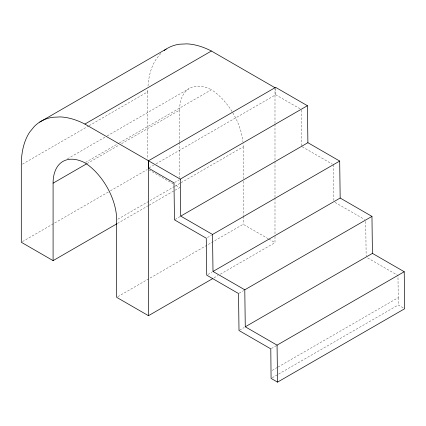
<?xml version="1.0" encoding="UTF-8"?>
<svg xmlns="http://www.w3.org/2000/svg" width="426" height="426" viewBox="0 0 426 426"><rect width="100%" height="100%" fill="white"/><g stroke="black" fill="none" stroke-linecap="round" stroke-linejoin="round"><path stroke-width="0.32" stroke-dasharray="2.13 1.6" d="M160.81 53.426L156.241 59.044A94.998 54.847 60 0 0 147.982 86.627M22.45 164.154L88.592 125.968M89.167 125.633L147.827 91.766A94.998 54.847 60 0 1 147.865 89.172M67.478 158.818L106.585 136.24M107.16 135.91L188.83 88.757M85.456 162.466L118.817 143.205M119.392 142.875L211.408 89.748A47.499 27.424 60 0 1 242.932 141.783M87.021 163.579L119.232 144.984M121.532 143.658L179.618 110.121A47.499 27.424 60 0 1 211.408 89.748M149.137 167.844L153.738 165.181M156.038 163.856L275.723 94.758L301.155 109.439M22.45 241.611L109.871 191.136M110.446 190.805L147.252 169.553M174.569 182.525L179.17 179.868M117.821 219.214L174.186 186.673M174.761 186.343L180.512 183.02M181.087 182.69L243.203 146.826A47.499 27.424 60 0 0 243.097 143.706M117.507 223.437L148.562 205.508M149.137 205.178L179.618 187.578L174.511 184.628M175.043 219.507L180.225 216.52M207.409 237.532L211.44 235.205M117.821 296.672L243.203 224.284L268.178 238.709M207.888 274.514L211.914 272.193M214.028 277.837L218.053 275.51M220.354 274.184L274.994 242.639L274.994 235.328M239.103 293.205L243.704 290.543M239.582 330.187L244.183 327.53M271.373 348.543L276.549 345.55M272.23 370.402L277.411 367.409M277.986 367.079L398.246 297.646L397.959 275.457L367.303 257.757M272.23 377.745L277.986 374.422M278.561 374.087L398.246 304.989L403.624 308.094M302.199 146.752L332.291 164.122M335.038 202.419L364.555 219.465M148.962 169.878L173.941 184.298M268.747 239.034L274.994 242.639M365.71 221.44L366.158 256.441M333.425 164.777L333.883 200.444M301.166 110.1L301.635 146.422M275.643 88.592L275.723 94.758M398.246 297.646L398.246 304.989M274.994 87.724L274.994 123.631M274.994 124.296L274.994 197.43M274.994 198.095L274.994 234.662M243.203 146.826L243.203 178.606M243.203 181.252L243.203 215.678M243.203 216.339L243.203 224.284M179.618 110.121L179.618 141.895M179.618 142.561L179.618 177.647M147.827 91.766L147.827 159.292"/><path stroke-width="0.64" d="M39.719 122.092L166.252 49.038M116.932 223.767L53.09 260.627L21.3 242.272L21.3 164.814A94.998 54.847 60 0 1 29.708 132.092L34.282 126.474A94.998 54.847 60 0 1 52.835 117.272L60.3 116.916A94.998 54.847 60 0 1 84.88 124.067L211.408 51.019L274.994 87.724M53.09 260.627L53.09 183.169L86.446 163.914M148.466 160.778L275.627 87.362L307.418 105.712L307.897 142.699L339.687 161.055L340.166 198.037L371.957 216.392L372.43 253.374L404.221 271.729L404.7 308.717L277.534 382.133L271.08 378.405L270.798 348.873L239.002 330.517L238.528 293.535L206.738 275.18L206.259 238.198L174.468 219.843L173.989 182.855L148.562 168.174L148.466 160.778L148.466 315.693L116.671 297.337L116.671 219.88A47.499 27.424 60 0 0 84.88 162.796A47.499 27.424 60 0 0 53.09 183.169M84.88 124.067L180.257 179.133L307.418 105.712M180.257 179.133L180.73 216.115L307.897 142.699M180.73 216.115L212.521 234.47L339.687 161.055M212.521 234.47L213 271.453L340.166 198.037M148.466 315.693L212.878 278.503M213 271.453L244.79 289.808L371.957 216.392M244.79 289.808L245.269 326.795L372.43 253.374M245.269 326.795L277.06 345.151L404.221 271.729M277.06 345.151L277.534 382.133M164.18 50.486A94.998 54.847 60 0 1 179.362 44.224L186.828 43.867A94.998 54.847 60 0 1 211.408 51.019"/></g></svg>
